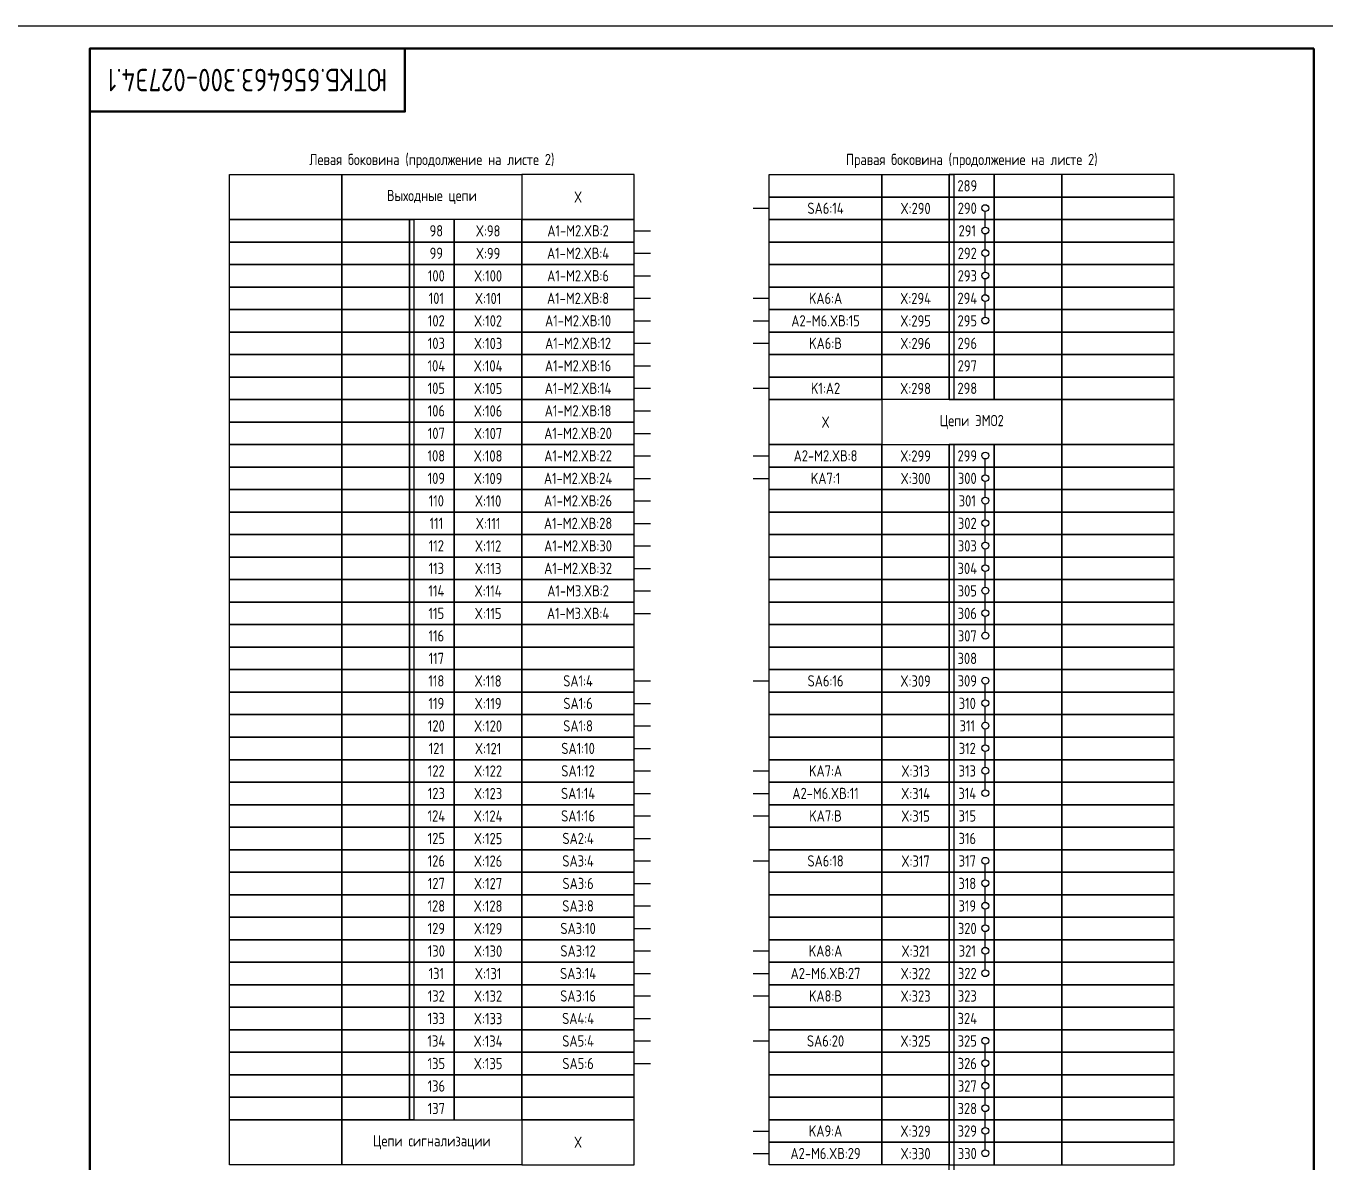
# Model space of a CAD drawing. Header units: millimetres. Extents: x -1117 to 5358, y -90 to 1610.
# Drawn here: x 4379.8 to 4668.5, y 167.6 to 420 of the extents above; entities that cross this region are included whole.
import ezdxf

# ---------------------------------------------------------------- set-up
doc = ezdxf.new("R2010")
doc.units = ezdxf.units.MM
doc.styles.add('Gost_type_A', font='GOST_A.TTF')

# ---------------------------------------------------------------- blocks, each defined once
blk = doc.blocks.new('Штамп угловой верхний')
at = {"lineweight": 50}
blk.add_lwpolyline([(0, 0), (70, 0), (70, -14), (0, -14)], close=True, dxfattribs=at)

msp = doc.modelspace()

# ---------------------------------------------------------------- linework, layer by layer
for p, q in [((4541.38, 379.5), (4545, 379.5)), ((4515, 374.5), (4518.62, 374.5)), ((4515, 369.5), (4518.62, 369.5)), ((4515, 364.5), (4518.62, 364.5)), ((4515, 359.5), (4518.62, 359.5)), ((4541.38, 359.5), (4545, 359.5)), ((4515, 354.5), (4518.62, 354.5)), ((4541.38, 354.5), (4545, 354.5)), ((4515, 349.5), (4518.62, 349.5)), ((4541.38, 349.5), (4545, 349.5)), ((4515, 344.5), (4518.62, 344.5)), ((4515, 339.5), (4518.62, 339.5)), ((4541.38, 339.5), (4545, 339.5)), ((4515, 334.5), (4518.62, 334.5)), ((4515, 329.5), (4518.62, 329.5)), ((4515, 324.5), (4518.62, 324.5)), ((4541.38, 324.5), (4545, 324.5)), ((4515, 319.5), (4518.62, 319.5)), ((4541.38, 319.5), (4545, 319.5)), ((4515, 314.5), (4518.62, 314.5)), ((4515, 309.5), (4518.62, 309.5)), ((4515, 304.5), (4518.62, 304.5)), ((4515, 299.5), (4518.62, 299.5)), ((4515, 294.5), (4518.62, 294.5)), ((4515, 289.5), (4518.62, 289.5)), ((4515, 274.5), (4518.62, 274.5)), ((4541.38, 274.5), (4545, 274.5)), ((4515, 269.5), (4518.62, 269.5)), ((4515, 264.5), (4518.62, 264.5)), ((4515, 259.5), (4518.62, 259.5)), ((4515, 254.5), (4518.62, 254.5)), ((4541.38, 254.5), (4545, 254.5)), ((4515, 249.5), (4518.62, 249.5)), ((4541.38, 249.5), (4545, 249.5)), ((4515, 244.5), (4518.62, 244.5)), ((4541.38, 244.5), (4545, 244.5)), ((4515, 239.5), (4518.62, 239.5)), ((4515, 234.5), (4518.62, 234.5)), ((4541.38, 234.5), (4545, 234.5)), ((4515, 229.5), (4518.62, 229.5)), ((4515, 224.5), (4518.62, 224.5)), ((4515, 219.5), (4518.62, 219.5)), ((4515, 214.5), (4518.62, 214.5)), ((4541.38, 214.5), (4545, 214.5)), ((4515, 209.5), (4518.62, 209.5)), ((4541.38, 209.5), (4545, 209.5)), ((4515, 204.5), (4518.62, 204.5)), ((4541.38, 204.5), (4545, 204.5)), ((4515, 199.5), (4518.62, 199.5)), ((4515, 194.5), (4518.62, 194.5)), ((4541.38, 194.5), (4545, 194.5)), ((4515, 189.5), (4518.62, 189.5)), ((4541.38, 174.5), (4545, 174.5)), ((4541.38, 169.5), (4545, 169.5))]:
    msp.add_line(p, q)
at = {"lineweight": -2}
for p, q in [((4593, 375.3), (4593, 378.8)), ((4593, 370.3), (4593, 373.8)), ((4593, 365.3), (4593, 368.8)), ((4593, 360.3), (4593, 363.8)), ((4593, 355.3), (4593, 358.8)), ((4593, 320.3), (4593, 323.8)), ((4593, 315.3), (4593, 318.8)), ((4593, 310.3), (4593, 313.8)), ((4593, 305.3), (4593, 308.8)), ((4593, 300.3), (4593, 303.8)), ((4593, 295.3), (4593, 298.8)), ((4593, 290.3), (4593, 293.8)), ((4593, 285.3), (4593, 288.8)), ((4593, 270.3), (4593, 273.8)), ((4593, 265.3), (4593, 268.8)), ((4593, 260.3), (4593, 263.8)), ((4593, 255.3), (4593, 258.8)), ((4593, 250.3), (4593, 253.8)), ((4593, 230.3), (4593, 233.8)), ((4593, 225.3), (4593, 228.8)), ((4593, 220.3), (4593, 223.8)), ((4593, 215.3), (4593, 218.8)), ((4593, 210.3), (4593, 213.8)), ((4593, 190.3), (4593, 193.8)), ((4593, 185.3), (4593, 188.8)), ((4593, 180.3), (4593, 183.8)), ((4593, 175.3), (4593, 178.8)), ((4593, 170.3), (4593, 173.8))]:
    msp.add_line(p, q, dxfattribs=at)
for points in [[(4671, 420), (4671, 0), (4374, 0), (4374, 420)], [(4425, 387), (4450, 387), (4450, 377), (4425, 377)], [(4450, 387), (4490, 387), (4490, 377), (4450, 377)], [(4515, 387), (4490, 387), (4490, 377), (4515, 377)], [(4545, 387), (4570, 387), (4570, 382), (4545, 382)], [(4570, 387), (4585, 387), (4585, 382), (4570, 382)], [(4585, 387), (4586, 387), (4586, 337), (4585, 337)], [(4595, 387), (4585, 387), (4585, 382), (4595, 382)], [(4610, 387), (4595, 387), (4595, 382), (4610, 382)], [(4635, 387), (4610, 387), (4610, 382), (4635, 382)], [(4545, 382), (4570, 382), (4570, 377), (4545, 377)], [(4570, 382), (4585, 382), (4585, 377), (4570, 377)], [(4595, 382), (4585, 382), (4585, 377), (4595, 377)], [(4610, 382), (4595, 382), (4595, 377), (4610, 377)], [(4635, 382), (4610, 382), (4610, 377), (4635, 377)], [(4425, 377), (4450, 377), (4450, 372), (4425, 372)], [(4450, 377), (4465, 377), (4465, 372), (4450, 372)], [(4475, 377), (4465, 377), (4465, 372), (4475, 372)], [(4465, 377), (4466, 377), (4466, 177), (4465, 177)], [(4490, 377), (4475, 377), (4475, 372), (4490, 372)], [(4515, 377), (4490, 377), (4490, 372), (4515, 372)], [(4545, 377), (4570, 377), (4570, 372), (4545, 372)], [(4570, 377), (4585, 377), (4585, 372), (4570, 372)], [(4595, 377), (4585, 377), (4585, 372), (4595, 372)], [(4610, 377), (4595, 377), (4595, 372), (4610, 372)], [(4635, 377), (4610, 377), (4610, 372), (4635, 372)], [(4425, 372), (4450, 372), (4450, 367), (4425, 367)], [(4450, 372), (4465, 372), (4465, 367), (4450, 367)], [(4475, 372), (4465, 372), (4465, 367), (4475, 367)], [(4490, 372), (4475, 372), (4475, 367), (4490, 367)], [(4515, 372), (4490, 372), (4490, 367), (4515, 367)], [(4545, 372), (4570, 372), (4570, 367), (4545, 367)], [(4570, 372), (4585, 372), (4585, 367), (4570, 367)], [(4595, 372), (4585, 372), (4585, 367), (4595, 367)], [(4610, 372), (4595, 372), (4595, 367), (4610, 367)], [(4635, 372), (4610, 372), (4610, 367), (4635, 367)], [(4425, 367), (4450, 367), (4450, 362), (4425, 362)], [(4450, 367), (4465, 367), (4465, 362), (4450, 362)], [(4475, 367), (4465, 367), (4465, 362), (4475, 362)], [(4490, 367), (4475, 367), (4475, 362), (4490, 362)], [(4515, 367), (4490, 367), (4490, 362), (4515, 362)], [(4545, 367), (4570, 367), (4570, 362), (4545, 362)], [(4570, 367), (4585, 367), (4585, 362), (4570, 362)], [(4595, 367), (4585, 367), (4585, 362), (4595, 362)], [(4610, 367), (4595, 367), (4595, 362), (4610, 362)], [(4635, 367), (4610, 367), (4610, 362), (4635, 362)], [(4425, 362), (4450, 362), (4450, 357), (4425, 357)], [(4450, 362), (4465, 362), (4465, 357), (4450, 357)], [(4475, 362), (4465, 362), (4465, 357), (4475, 357)], [(4490, 362), (4475, 362), (4475, 357), (4490, 357)], [(4515, 362), (4490, 362), (4490, 357), (4515, 357)], [(4545, 362), (4570, 362), (4570, 357), (4545, 357)], [(4570, 362), (4585, 362), (4585, 357), (4570, 357)], [(4595, 362), (4585, 362), (4585, 357), (4595, 357)], [(4610, 362), (4595, 362), (4595, 357), (4610, 357)], [(4635, 362), (4610, 362), (4610, 357), (4635, 357)], [(4425, 357), (4450, 357), (4450, 352), (4425, 352)], [(4450, 357), (4465, 357), (4465, 352), (4450, 352)], [(4475, 357), (4465, 357), (4465, 352), (4475, 352)], [(4490, 357), (4475, 357), (4475, 352), (4490, 352)], [(4515, 357), (4490, 357), (4490, 352), (4515, 352)], [(4545, 357), (4570, 357), (4570, 352), (4545, 352)], [(4570, 357), (4585, 357), (4585, 352), (4570, 352)], [(4595, 357), (4585, 357), (4585, 352), (4595, 352)], [(4610, 357), (4595, 357), (4595, 352), (4610, 352)], [(4635, 357), (4610, 357), (4610, 352), (4635, 352)], [(4425, 352), (4450, 352), (4450, 347), (4425, 347)], [(4450, 352), (4465, 352), (4465, 347), (4450, 347)], [(4475, 352), (4465, 352), (4465, 347), (4475, 347)], [(4490, 352), (4475, 352), (4475, 347), (4490, 347)], [(4515, 352), (4490, 352), (4490, 347), (4515, 347)], [(4545, 352), (4570, 352), (4570, 347), (4545, 347)], [(4570, 352), (4585, 352), (4585, 347), (4570, 347)], [(4595, 352), (4585, 352), (4585, 347), (4595, 347)], [(4610, 352), (4595, 352), (4595, 347), (4610, 347)], [(4635, 352), (4610, 352), (4610, 347), (4635, 347)], [(4425, 347), (4450, 347), (4450, 342), (4425, 342)], [(4450, 347), (4465, 347), (4465, 342), (4450, 342)], [(4475, 347), (4465, 347), (4465, 342), (4475, 342)], [(4490, 347), (4475, 347), (4475, 342), (4490, 342)], [(4515, 347), (4490, 347), (4490, 342), (4515, 342)], [(4545, 347), (4570, 347), (4570, 342), (4545, 342)], [(4570, 347), (4585, 347), (4585, 342), (4570, 342)], [(4595, 347), (4585, 347), (4585, 342), (4595, 342)], [(4610, 347), (4595, 347), (4595, 342), (4610, 342)], [(4635, 347), (4610, 347), (4610, 342), (4635, 342)], [(4425, 342), (4450, 342), (4450, 337), (4425, 337)], [(4450, 342), (4465, 342), (4465, 337), (4450, 337)], [(4475, 342), (4465, 342), (4465, 337), (4475, 337)], [(4490, 342), (4475, 342), (4475, 337), (4490, 337)], [(4515, 342), (4490, 342), (4490, 337), (4515, 337)], [(4545, 342), (4570, 342), (4570, 337), (4545, 337)], [(4570, 342), (4585, 342), (4585, 337), (4570, 337)], [(4595, 342), (4585, 342), (4585, 337), (4595, 337)], [(4610, 342), (4595, 342), (4595, 337), (4610, 337)], [(4635, 342), (4610, 342), (4610, 337), (4635, 337)], [(4425, 337), (4450, 337), (4450, 332), (4425, 332)], [(4450, 337), (4465, 337), (4465, 332), (4450, 332)], [(4475, 337), (4465, 337), (4465, 332), (4475, 332)], [(4490, 337), (4475, 337), (4475, 332), (4490, 332)], [(4515, 337), (4490, 337), (4490, 332), (4515, 332)], [(4545, 337), (4570, 337), (4570, 327), (4545, 327)], [(4610, 337), (4570, 337), (4570, 327), (4610, 327)], [(4635, 337), (4610, 337), (4610, 327), (4635, 327)], [(4425, 332), (4450, 332), (4450, 327), (4425, 327)], [(4450, 332), (4465, 332), (4465, 327), (4450, 327)], [(4475, 332), (4465, 332), (4465, 327), (4475, 327)], [(4490, 332), (4475, 332), (4475, 327), (4490, 327)], [(4515, 332), (4490, 332), (4490, 327), (4515, 327)], [(4425, 327), (4450, 327), (4450, 322), (4425, 322)], [(4450, 327), (4465, 327), (4465, 322), (4450, 322)], [(4475, 327), (4465, 327), (4465, 322), (4475, 322)], [(4490, 327), (4475, 327), (4475, 322), (4490, 322)], [(4515, 327), (4490, 327), (4490, 322), (4515, 322)], [(4545, 327), (4570, 327), (4570, 322), (4545, 322)], [(4570, 327), (4585, 327), (4585, 322), (4570, 322)], [(4595, 327), (4585, 327), (4585, 322), (4595, 322)], [(4585, 327), (4586, 327), (4586, 152), (4585, 152)], [(4610, 327), (4595, 327), (4595, 322), (4610, 322)], [(4635, 327), (4610, 327), (4610, 322), (4635, 322)], [(4425, 322), (4450, 322), (4450, 317), (4425, 317)], [(4450, 322), (4465, 322), (4465, 317), (4450, 317)], [(4475, 322), (4465, 322), (4465, 317), (4475, 317)], [(4490, 322), (4475, 322), (4475, 317), (4490, 317)], [(4515, 322), (4490, 322), (4490, 317), (4515, 317)], [(4545, 322), (4570, 322), (4570, 317), (4545, 317)], [(4570, 322), (4585, 322), (4585, 317), (4570, 317)], [(4595, 322), (4585, 322), (4585, 317), (4595, 317)], [(4610, 322), (4595, 322), (4595, 317), (4610, 317)], [(4635, 322), (4610, 322), (4610, 317), (4635, 317)], [(4425, 317), (4450, 317), (4450, 312), (4425, 312)], [(4450, 317), (4465, 317), (4465, 312), (4450, 312)], [(4475, 317), (4465, 317), (4465, 312), (4475, 312)], [(4490, 317), (4475, 317), (4475, 312), (4490, 312)], [(4515, 317), (4490, 317), (4490, 312), (4515, 312)], [(4545, 317), (4570, 317), (4570, 312), (4545, 312)], [(4570, 317), (4585, 317), (4585, 312), (4570, 312)], [(4595, 317), (4585, 317), (4585, 312), (4595, 312)], [(4610, 317), (4595, 317), (4595, 312), (4610, 312)], [(4635, 317), (4610, 317), (4610, 312), (4635, 312)], [(4425, 312), (4450, 312), (4450, 307), (4425, 307)], [(4450, 312), (4465, 312), (4465, 307), (4450, 307)], [(4475, 312), (4465, 312), (4465, 307), (4475, 307)], [(4490, 312), (4475, 312), (4475, 307), (4490, 307)], [(4515, 312), (4490, 312), (4490, 307), (4515, 307)], [(4545, 312), (4570, 312), (4570, 307), (4545, 307)], [(4570, 312), (4585, 312), (4585, 307), (4570, 307)], [(4595, 312), (4585, 312), (4585, 307), (4595, 307)], [(4610, 312), (4595, 312), (4595, 307), (4610, 307)], [(4635, 312), (4610, 312), (4610, 307), (4635, 307)], [(4425, 307), (4450, 307), (4450, 302), (4425, 302)], [(4450, 307), (4465, 307), (4465, 302), (4450, 302)], [(4475, 307), (4465, 307), (4465, 302), (4475, 302)], [(4490, 307), (4475, 307), (4475, 302), (4490, 302)], [(4515, 307), (4490, 307), (4490, 302), (4515, 302)], [(4545, 307), (4570, 307), (4570, 302), (4545, 302)], [(4570, 307), (4585, 307), (4585, 302), (4570, 302)], [(4595, 307), (4585, 307), (4585, 302), (4595, 302)], [(4610, 307), (4595, 307), (4595, 302), (4610, 302)], [(4635, 307), (4610, 307), (4610, 302), (4635, 302)], [(4425, 302), (4450, 302), (4450, 297), (4425, 297)], [(4450, 302), (4465, 302), (4465, 297), (4450, 297)], [(4475, 302), (4465, 302), (4465, 297), (4475, 297)], [(4490, 302), (4475, 302), (4475, 297), (4490, 297)], [(4515, 302), (4490, 302), (4490, 297), (4515, 297)], [(4545, 302), (4570, 302), (4570, 297), (4545, 297)], [(4570, 302), (4585, 302), (4585, 297), (4570, 297)], [(4595, 302), (4585, 302), (4585, 297), (4595, 297)], [(4610, 302), (4595, 302), (4595, 297), (4610, 297)], [(4635, 302), (4610, 302), (4610, 297), (4635, 297)], [(4425, 297), (4450, 297), (4450, 292), (4425, 292)], [(4450, 297), (4465, 297), (4465, 292), (4450, 292)], [(4475, 297), (4465, 297), (4465, 292), (4475, 292)], [(4490, 297), (4475, 297), (4475, 292), (4490, 292)], [(4515, 297), (4490, 297), (4490, 292), (4515, 292)], [(4545, 297), (4570, 297), (4570, 292), (4545, 292)], [(4570, 297), (4585, 297), (4585, 292), (4570, 292)], [(4595, 297), (4585, 297), (4585, 292), (4595, 292)], [(4610, 297), (4595, 297), (4595, 292), (4610, 292)], [(4635, 297), (4610, 297), (4610, 292), (4635, 292)], [(4425, 292), (4450, 292), (4450, 287), (4425, 287)], [(4450, 292), (4465, 292), (4465, 287), (4450, 287)], [(4475, 292), (4465, 292), (4465, 287), (4475, 287)], [(4490, 292), (4475, 292), (4475, 287), (4490, 287)], [(4515, 292), (4490, 292), (4490, 287), (4515, 287)], [(4545, 292), (4570, 292), (4570, 287), (4545, 287)], [(4570, 292), (4585, 292), (4585, 287), (4570, 287)], [(4595, 292), (4585, 292), (4585, 287), (4595, 287)], [(4610, 292), (4595, 292), (4595, 287), (4610, 287)], [(4635, 292), (4610, 292), (4610, 287), (4635, 287)], [(4425, 287), (4450, 287), (4450, 282), (4425, 282)], [(4450, 287), (4465, 287), (4465, 282), (4450, 282)], [(4475, 287), (4465, 287), (4465, 282), (4475, 282)], [(4490, 287), (4475, 287), (4475, 282), (4490, 282)], [(4515, 287), (4490, 287), (4490, 282), (4515, 282)], [(4545, 287), (4570, 287), (4570, 282), (4545, 282)], [(4570, 287), (4585, 287), (4585, 282), (4570, 282)], [(4595, 287), (4585, 287), (4585, 282), (4595, 282)], [(4610, 287), (4595, 287), (4595, 282), (4610, 282)], [(4635, 287), (4610, 287), (4610, 282), (4635, 282)], [(4425, 282), (4450, 282), (4450, 277), (4425, 277)], [(4450, 282), (4465, 282), (4465, 277), (4450, 277)], [(4475, 282), (4465, 282), (4465, 277), (4475, 277)], [(4490, 282), (4475, 282), (4475, 277), (4490, 277)], [(4515, 282), (4490, 282), (4490, 277), (4515, 277)], [(4545, 282), (4570, 282), (4570, 277), (4545, 277)], [(4570, 282), (4585, 282), (4585, 277), (4570, 277)], [(4595, 282), (4585, 282), (4585, 277), (4595, 277)], [(4610, 282), (4595, 282), (4595, 277), (4610, 277)], [(4635, 282), (4610, 282), (4610, 277), (4635, 277)], [(4425, 277), (4450, 277), (4450, 272), (4425, 272)], [(4450, 277), (4465, 277), (4465, 272), (4450, 272)], [(4475, 277), (4465, 277), (4465, 272), (4475, 272)], [(4490, 277), (4475, 277), (4475, 272), (4490, 272)], [(4515, 277), (4490, 277), (4490, 272), (4515, 272)], [(4545, 277), (4570, 277), (4570, 272), (4545, 272)], [(4570, 277), (4585, 277), (4585, 272), (4570, 272)], [(4595, 277), (4585, 277), (4585, 272), (4595, 272)], [(4610, 277), (4595, 277), (4595, 272), (4610, 272)], [(4635, 277), (4610, 277), (4610, 272), (4635, 272)], [(4425, 272), (4450, 272), (4450, 267), (4425, 267)], [(4450, 272), (4465, 272), (4465, 267), (4450, 267)], [(4475, 272), (4465, 272), (4465, 267), (4475, 267)], [(4490, 272), (4475, 272), (4475, 267), (4490, 267)], [(4515, 272), (4490, 272), (4490, 267), (4515, 267)], [(4545, 272), (4570, 272), (4570, 267), (4545, 267)], [(4570, 272), (4585, 272), (4585, 267), (4570, 267)], [(4595, 272), (4585, 272), (4585, 267), (4595, 267)], [(4610, 272), (4595, 272), (4595, 267), (4610, 267)], [(4635, 272), (4610, 272), (4610, 267), (4635, 267)], [(4425, 267), (4450, 267), (4450, 262), (4425, 262)], [(4450, 267), (4465, 267), (4465, 262), (4450, 262)], [(4475, 267), (4465, 267), (4465, 262), (4475, 262)], [(4490, 267), (4475, 267), (4475, 262), (4490, 262)], [(4515, 267), (4490, 267), (4490, 262), (4515, 262)], [(4545, 267), (4570, 267), (4570, 262), (4545, 262)], [(4570, 267), (4585, 267), (4585, 262), (4570, 262)], [(4595, 267), (4585, 267), (4585, 262), (4595, 262)], [(4610, 267), (4595, 267), (4595, 262), (4610, 262)], [(4635, 267), (4610, 267), (4610, 262), (4635, 262)], [(4425, 262), (4450, 262), (4450, 257), (4425, 257)], [(4450, 262), (4465, 262), (4465, 257), (4450, 257)], [(4475, 262), (4465, 262), (4465, 257), (4475, 257)], [(4490, 262), (4475, 262), (4475, 257), (4490, 257)], [(4515, 262), (4490, 262), (4490, 257), (4515, 257)], [(4545, 262), (4570, 262), (4570, 257), (4545, 257)], [(4570, 262), (4585, 262), (4585, 257), (4570, 257)], [(4595, 262), (4585, 262), (4585, 257), (4595, 257)], [(4610, 262), (4595, 262), (4595, 257), (4610, 257)], [(4635, 262), (4610, 262), (4610, 257), (4635, 257)], [(4425, 257), (4450, 257), (4450, 252), (4425, 252)], [(4450, 257), (4465, 257), (4465, 252), (4450, 252)], [(4475, 257), (4465, 257), (4465, 252), (4475, 252)], [(4490, 257), (4475, 257), (4475, 252), (4490, 252)], [(4515, 257), (4490, 257), (4490, 252), (4515, 252)], [(4545, 257), (4570, 257), (4570, 252), (4545, 252)], [(4570, 257), (4585, 257), (4585, 252), (4570, 252)], [(4595, 257), (4585, 257), (4585, 252), (4595, 252)], [(4610, 257), (4595, 257), (4595, 252), (4610, 252)], [(4635, 257), (4610, 257), (4610, 252), (4635, 252)], [(4425, 252), (4450, 252), (4450, 247), (4425, 247)], [(4450, 252), (4465, 252), (4465, 247), (4450, 247)], [(4475, 252), (4465, 252), (4465, 247), (4475, 247)], [(4490, 252), (4475, 252), (4475, 247), (4490, 247)], [(4515, 252), (4490, 252), (4490, 247), (4515, 247)], [(4545, 252), (4570, 252), (4570, 247), (4545, 247)], [(4570, 252), (4585, 252), (4585, 247), (4570, 247)], [(4595, 252), (4585, 252), (4585, 247), (4595, 247)], [(4610, 252), (4595, 252), (4595, 247), (4610, 247)], [(4635, 252), (4610, 252), (4610, 247), (4635, 247)], [(4425, 247), (4450, 247), (4450, 242), (4425, 242)], [(4450, 247), (4465, 247), (4465, 242), (4450, 242)], [(4475, 247), (4465, 247), (4465, 242), (4475, 242)], [(4490, 247), (4475, 247), (4475, 242), (4490, 242)], [(4515, 247), (4490, 247), (4490, 242), (4515, 242)], [(4545, 247), (4570, 247), (4570, 242), (4545, 242)], [(4570, 247), (4585, 247), (4585, 242), (4570, 242)], [(4595, 247), (4585, 247), (4585, 242), (4595, 242)], [(4610, 247), (4595, 247), (4595, 242), (4610, 242)], [(4635, 247), (4610, 247), (4610, 242), (4635, 242)], [(4425, 242), (4450, 242), (4450, 237), (4425, 237)], [(4450, 242), (4465, 242), (4465, 237), (4450, 237)], [(4475, 242), (4465, 242), (4465, 237), (4475, 237)], [(4490, 242), (4475, 242), (4475, 237), (4490, 237)], [(4515, 242), (4490, 242), (4490, 237), (4515, 237)], [(4545, 242), (4570, 242), (4570, 237), (4545, 237)], [(4570, 242), (4585, 242), (4585, 237), (4570, 237)], [(4595, 242), (4585, 242), (4585, 237), (4595, 237)], [(4610, 242), (4595, 242), (4595, 237), (4610, 237)], [(4635, 242), (4610, 242), (4610, 237), (4635, 237)], [(4425, 237), (4450, 237), (4450, 232), (4425, 232)], [(4450, 237), (4465, 237), (4465, 232), (4450, 232)], [(4475, 237), (4465, 237), (4465, 232), (4475, 232)], [(4490, 237), (4475, 237), (4475, 232), (4490, 232)], [(4515, 237), (4490, 237), (4490, 232), (4515, 232)], [(4545, 237), (4570, 237), (4570, 232), (4545, 232)], [(4570, 237), (4585, 237), (4585, 232), (4570, 232)], [(4595, 237), (4585, 237), (4585, 232), (4595, 232)], [(4610, 237), (4595, 237), (4595, 232), (4610, 232)], [(4635, 237), (4610, 237), (4610, 232), (4635, 232)], [(4425, 232), (4450, 232), (4450, 227), (4425, 227)], [(4450, 232), (4465, 232), (4465, 227), (4450, 227)], [(4475, 232), (4465, 232), (4465, 227), (4475, 227)], [(4490, 232), (4475, 232), (4475, 227), (4490, 227)], [(4515, 232), (4490, 232), (4490, 227), (4515, 227)], [(4545, 232), (4570, 232), (4570, 227), (4545, 227)], [(4570, 232), (4585, 232), (4585, 227), (4570, 227)], [(4595, 232), (4585, 232), (4585, 227), (4595, 227)], [(4610, 232), (4595, 232), (4595, 227), (4610, 227)], [(4635, 232), (4610, 232), (4610, 227), (4635, 227)], [(4425, 227), (4450, 227), (4450, 222), (4425, 222)], [(4450, 227), (4465, 227), (4465, 222), (4450, 222)], [(4475, 227), (4465, 227), (4465, 222), (4475, 222)], [(4490, 227), (4475, 227), (4475, 222), (4490, 222)], [(4515, 227), (4490, 227), (4490, 222), (4515, 222)], [(4545, 227), (4570, 227), (4570, 222), (4545, 222)], [(4570, 227), (4585, 227), (4585, 222), (4570, 222)], [(4595, 227), (4585, 227), (4585, 222), (4595, 222)], [(4610, 227), (4595, 227), (4595, 222), (4610, 222)], [(4635, 227), (4610, 227), (4610, 222), (4635, 222)], [(4425, 222), (4450, 222), (4450, 217), (4425, 217)], [(4450, 222), (4465, 222), (4465, 217), (4450, 217)], [(4475, 222), (4465, 222), (4465, 217), (4475, 217)], [(4490, 222), (4475, 222), (4475, 217), (4490, 217)], [(4515, 222), (4490, 222), (4490, 217), (4515, 217)], [(4545, 222), (4570, 222), (4570, 217), (4545, 217)], [(4570, 222), (4585, 222), (4585, 217), (4570, 217)], [(4595, 222), (4585, 222), (4585, 217), (4595, 217)], [(4610, 222), (4595, 222), (4595, 217), (4610, 217)], [(4635, 222), (4610, 222), (4610, 217), (4635, 217)], [(4425, 217), (4450, 217), (4450, 212), (4425, 212)], [(4450, 217), (4465, 217), (4465, 212), (4450, 212)], [(4475, 217), (4465, 217), (4465, 212), (4475, 212)], [(4490, 217), (4475, 217), (4475, 212), (4490, 212)], [(4515, 217), (4490, 217), (4490, 212), (4515, 212)], [(4545, 217), (4570, 217), (4570, 212), (4545, 212)], [(4570, 217), (4585, 217), (4585, 212), (4570, 212)], [(4595, 217), (4585, 217), (4585, 212), (4595, 212)], [(4610, 217), (4595, 217), (4595, 212), (4610, 212)], [(4635, 217), (4610, 217), (4610, 212), (4635, 212)], [(4425, 212), (4450, 212), (4450, 207), (4425, 207)], [(4450, 212), (4465, 212), (4465, 207), (4450, 207)], [(4475, 212), (4465, 212), (4465, 207), (4475, 207)], [(4490, 212), (4475, 212), (4475, 207), (4490, 207)], [(4515, 212), (4490, 212), (4490, 207), (4515, 207)], [(4545, 212), (4570, 212), (4570, 207), (4545, 207)], [(4570, 212), (4585, 212), (4585, 207), (4570, 207)], [(4595, 212), (4585, 212), (4585, 207), (4595, 207)], [(4610, 212), (4595, 212), (4595, 207), (4610, 207)], [(4635, 212), (4610, 212), (4610, 207), (4635, 207)], [(4425, 207), (4450, 207), (4450, 202), (4425, 202)], [(4450, 207), (4465, 207), (4465, 202), (4450, 202)], [(4475, 207), (4465, 207), (4465, 202), (4475, 202)], [(4490, 207), (4475, 207), (4475, 202), (4490, 202)], [(4515, 207), (4490, 207), (4490, 202), (4515, 202)], [(4545, 207), (4570, 207), (4570, 202), (4545, 202)], [(4570, 207), (4585, 207), (4585, 202), (4570, 202)], [(4595, 207), (4585, 207), (4585, 202), (4595, 202)], [(4610, 207), (4595, 207), (4595, 202), (4610, 202)], [(4635, 207), (4610, 207), (4610, 202), (4635, 202)], [(4425, 202), (4450, 202), (4450, 197), (4425, 197)], [(4450, 202), (4465, 202), (4465, 197), (4450, 197)], [(4475, 202), (4465, 202), (4465, 197), (4475, 197)], [(4490, 202), (4475, 202), (4475, 197), (4490, 197)], [(4515, 202), (4490, 202), (4490, 197), (4515, 197)], [(4545, 202), (4570, 202), (4570, 197), (4545, 197)], [(4570, 202), (4585, 202), (4585, 197), (4570, 197)], [(4595, 202), (4585, 202), (4585, 197), (4595, 197)], [(4610, 202), (4595, 202), (4595, 197), (4610, 197)], [(4635, 202), (4610, 202), (4610, 197), (4635, 197)], [(4425, 197), (4450, 197), (4450, 192), (4425, 192)], [(4450, 197), (4465, 197), (4465, 192), (4450, 192)], [(4475, 197), (4465, 197), (4465, 192), (4475, 192)], [(4490, 197), (4475, 197), (4475, 192), (4490, 192)], [(4515, 197), (4490, 197), (4490, 192), (4515, 192)], [(4545, 197), (4570, 197), (4570, 192), (4545, 192)], [(4570, 197), (4585, 197), (4585, 192), (4570, 192)], [(4595, 197), (4585, 197), (4585, 192), (4595, 192)], [(4610, 197), (4595, 197), (4595, 192), (4610, 192)], [(4635, 197), (4610, 197), (4610, 192), (4635, 192)], [(4425, 192), (4450, 192), (4450, 187), (4425, 187)], [(4450, 192), (4465, 192), (4465, 187), (4450, 187)], [(4475, 192), (4465, 192), (4465, 187), (4475, 187)], [(4490, 192), (4475, 192), (4475, 187), (4490, 187)], [(4515, 192), (4490, 192), (4490, 187), (4515, 187)], [(4545, 192), (4570, 192), (4570, 187), (4545, 187)], [(4570, 192), (4585, 192), (4585, 187), (4570, 187)], [(4595, 192), (4585, 192), (4585, 187), (4595, 187)], [(4610, 192), (4595, 192), (4595, 187), (4610, 187)], [(4635, 192), (4610, 192), (4610, 187), (4635, 187)], [(4425, 187), (4450, 187), (4450, 182), (4425, 182)], [(4450, 187), (4465, 187), (4465, 182), (4450, 182)], [(4475, 187), (4465, 187), (4465, 182), (4475, 182)], [(4490, 187), (4475, 187), (4475, 182), (4490, 182)], [(4515, 187), (4490, 187), (4490, 182), (4515, 182)], [(4545, 187), (4570, 187), (4570, 182), (4545, 182)], [(4570, 187), (4585, 187), (4585, 182), (4570, 182)], [(4595, 187), (4585, 187), (4585, 182), (4595, 182)], [(4610, 187), (4595, 187), (4595, 182), (4610, 182)], [(4635, 187), (4610, 187), (4610, 182), (4635, 182)], [(4425, 182), (4450, 182), (4450, 177), (4425, 177)], [(4450, 182), (4465, 182), (4465, 177), (4450, 177)], [(4475, 182), (4465, 182), (4465, 177), (4475, 177)], [(4490, 182), (4475, 182), (4475, 177), (4490, 177)], [(4515, 182), (4490, 182), (4490, 177), (4515, 177)], [(4545, 182), (4570, 182), (4570, 177), (4545, 177)], [(4570, 182), (4585, 182), (4585, 177), (4570, 177)], [(4595, 182), (4585, 182), (4585, 177), (4595, 177)], [(4610, 182), (4595, 182), (4595, 177), (4610, 177)], [(4635, 182), (4610, 182), (4610, 177), (4635, 177)], [(4425, 177), (4450, 177), (4450, 167), (4425, 167)], [(4450, 177), (4490, 177), (4490, 167), (4450, 167)], [(4515, 177), (4490, 177), (4490, 167), (4515, 167)], [(4545, 177), (4570, 177), (4570, 172), (4545, 172)], [(4570, 177), (4585, 177), (4585, 172), (4570, 172)], [(4595, 177), (4585, 177), (4585, 172), (4595, 172)], [(4610, 177), (4595, 177), (4595, 172), (4610, 172)], [(4635, 177), (4610, 177), (4610, 172), (4635, 172)], [(4545, 172), (4570, 172), (4570, 167), (4545, 167)], [(4570, 172), (4585, 172), (4585, 167), (4570, 167)], [(4595, 172), (4585, 172), (4585, 167), (4595, 167)], [(4610, 172), (4595, 172), (4595, 167), (4610, 167)], [(4635, 172), (4610, 172), (4610, 167), (4635, 167)]]:
    msp.add_lwpolyline(points, close=True)
at = {"lineweight": 50}
msp.add_lwpolyline([(4666, 415), (4666, 5), (4394, 5), (4394, 415)], close=True, dxfattribs=at)
at = {"lineweight": -2}
for centre in [(4593, 379.55), (4593, 374.55), (4593, 369.55), (4593, 364.55), (4593, 359.55), (4593, 354.55), (4593, 324.55), (4593, 319.55), (4593, 314.55), (4593, 309.55), (4593, 304.55), (4593, 299.55), (4593, 294.55), (4593, 289.55), (4593, 284.55), (4593, 274.55), (4593, 269.55), (4593, 264.55), (4593, 259.55), (4593, 254.55), (4593, 249.55), (4593, 234.55), (4593, 229.55), (4593, 224.55), (4593, 219.55), (4593, 214.55), (4593, 209.55), (4593, 194.55), (4593, 189.55), (4593, 184.55), (4593, 179.55), (4593, 174.55), (4593, 169.55)]:
    msp.add_circle(centre, 0.75, dxfattribs=at)

# ---------------------------------------------------------------- block references
msp.add_blockref('Штамп угловой верхний', (4394, 415))

# ---------------------------------------------------------------- texts
at = {"insert": (4429, 408), "char_height": 5, "width": 70, "attachment_point": 5, "rotation": 180, "style": 'Gost_type_A'}
msp.add_mtext('ЮТКБ.656463.300-027Э4.1', dxfattribs=at)
at = {"char_height": 2.5, "attachment_point": 5, "style": 'Gost_type_A'}
for s, insert, width in [('Левая боковина (продолжение на листе 2)', (4470, 390), 90), ('Правая боковина (продолжение на листе 2)', (4590, 390), 90), ('Выходные цепи', (4470, 382), 40), ('X', (4502.5, 382), 25), ('SA6:14', (4557.5, 379.5), 25), ('A1-M2.XВ:2', (4502.5, 374.5), 25), ('A1-M2.XВ:4', (4502.5, 369.5), 25), ('A1-M2.XВ:6', (4502.5, 364.5), 25), ('A1-M2.XВ:8', (4502.5, 359.5), 25), ('KA6:A', (4557.5, 359.5), 25), ('A1-M2.XВ:10', (4502.5, 354.5), 25), ('A2-M6.XВ:15', (4557.5, 354.5), 25), ('A1-M2.XВ:12', (4502.5, 349.5), 25), ('KA6:B', (4557.5, 349.5), 25), ('A1-M2.XВ:16', (4502.5, 344.5), 25), ('A1-M2.XВ:14', (4502.5, 339.5), 25), ('K1:A2', (4557.5, 339.5), 25), ('A1-M2.XВ:18', (4502.5, 334.5), 25), ('X', (4557.5, 332), 25), ('Цепи ЭМО2', (4590, 332), 40), ('A1-M2.XВ:20', (4502.5, 329.5), 25), ('A1-M2.XВ:22', (4502.5, 324.5), 25), ('A2-M2.XВ:8', (4557.5, 324.5), 25), ('A1-M2.XВ:24', (4502.5, 319.5), 25), ('KA7:1', (4557.5, 319.5), 25), ('A1-M2.XВ:26', (4502.5, 314.5), 25), ('A1-M2.XВ:28', (4502.5, 309.5), 25), ('A1-M2.XВ:30', (4502.5, 304.5), 25), ('A1-M2.XВ:32', (4502.5, 299.5), 25), ('A1-M3.XВ:2', (4502.5, 294.5), 25), ('A1-M3.XВ:4', (4502.5, 289.5), 25), ('SA1:4', (4502.5, 274.5), 25), ('SA6:16', (4557.5, 274.5), 25), ('SA1:6', (4502.5, 269.5), 25), ('SA1:8', (4502.5, 264.5), 25), ('SA1:10', (4502.5, 259.5), 25), ('SA1:12', (4502.5, 254.5), 25), ('KA7:A', (4557.5, 254.5), 25), ('SA1:14', (4502.5, 249.5), 25), ('A2-M6.XВ:11', (4557.5, 249.5), 25), ('SA1:16', (4502.5, 244.5), 25), ('KA7:B', (4557.5, 244.5), 25), ('SA2:4', (4502.5, 239.5), 25), ('SA3:4', (4502.5, 234.5), 25), ('SA6:18', (4557.5, 234.5), 25), ('SA3:6', (4502.5, 229.5), 25), ('SA3:8', (4502.5, 224.5), 25), ('SA3:10', (4502.5, 219.5), 25), ('SA3:12', (4502.5, 214.5), 25), ('KA8:A', (4557.5, 214.5), 25), ('SA3:14', (4502.5, 209.5), 25), ('A2-M6.XВ:27', (4557.5, 209.5), 25), ('SA3:16', (4502.5, 204.5), 25), ('KA8:B', (4557.5, 204.5), 25), ('SA4:4', (4502.5, 199.5), 25), ('SA5:4', (4502.5, 194.5), 25), ('SA6:20', (4557.5, 194.5), 25), ('SA5:6', (4502.5, 189.5), 25), ('Цепи сигнализации', (4470, 172), 40), ('X', (4502.5, 172), 25), ('KA9:A', (4557.5, 174.5), 25), ('A2-M6.XВ:29', (4557.5, 169.5), 25)]:
    msp.add_mtext(s, dxfattribs=dict(at, insert=insert, width=width))
at = {"ltscale": 10, "char_height": 2.5, "attachment_point": 5, "style": 'Gost_type_A'}
for s, insert, width in [('289', (4589, 384.5), 8), ('X:290', (4577.5, 379.47), 15), ('290', (4589, 379.5), 8), ('98', (4471, 374.5), 8), ('X:98', (4482.5, 374.47), 15), ('291', (4589, 374.5), 8), ('99', (4471, 369.5), 8), ('X:99', (4482.5, 369.47), 15), ('292', (4589, 369.5), 8), ('100', (4471, 364.5), 8), ('X:100', (4482.5, 364.47), 15), ('293', (4589, 364.5), 8), ('101', (4471, 359.5), 8), ('X:101', (4482.5, 359.47), 15), ('X:294', (4577.5, 359.47), 15), ('294', (4589, 359.5), 8), ('102', (4471, 354.5), 8), ('X:102', (4482.5, 354.47), 15), ('X:295', (4577.5, 354.47), 15), ('295', (4589, 354.5), 8), ('103', (4471, 349.5), 8), ('X:103', (4482.5, 349.47), 15), ('X:296', (4577.5, 349.47), 15), ('296', (4589, 349.5), 8), ('104', (4471, 344.5), 8), ('X:104', (4482.5, 344.47), 15), ('297', (4589, 344.5), 8), ('105', (4471, 339.5), 8), ('X:105', (4482.5, 339.47), 15), ('X:298', (4577.5, 339.47), 15), ('298', (4589, 339.5), 8), ('106', (4471, 334.5), 8), ('X:106', (4482.5, 334.47), 15), ('107', (4471, 329.5), 8), ('X:107', (4482.5, 329.47), 15), ('108', (4471, 324.5), 8), ('X:108', (4482.5, 324.47), 15), ('X:299', (4577.5, 324.47), 15), ('299', (4589, 324.5), 8), ('109', (4471, 319.5), 8), ('X:109', (4482.5, 319.47), 15), ('X:300', (4577.5, 319.47), 15), ('300', (4589, 319.5), 8), ('110', (4471, 314.5), 8), ('X:110', (4482.5, 314.47), 15), ('301', (4589, 314.5), 8), ('111', (4471, 309.5), 8), ('X:111', (4482.5, 309.47), 15), ('302', (4589, 309.5), 8), ('112', (4471, 304.5), 8), ('X:112', (4482.5, 304.47), 15), ('303', (4589, 304.5), 8), ('113', (4471, 299.5), 8), ('X:113', (4482.5, 299.47), 15), ('304', (4589, 299.5), 8), ('114', (4471, 294.5), 8), ('X:114', (4482.5, 294.47), 15), ('305', (4589, 294.5), 8), ('115', (4471, 289.5), 8), ('X:115', (4482.5, 289.47), 15), ('306', (4589, 289.5), 8), ('116', (4471, 284.5), 8), ('307', (4589, 284.5), 8), ('117', (4471, 279.5), 8), ('308', (4589, 279.5), 8), ('118', (4471, 274.5), 8), ('X:118', (4482.5, 274.47), 15), ('X:309', (4577.5, 274.47), 15), ('309', (4589, 274.5), 8), ('119', (4471, 269.5), 8), ('X:119', (4482.5, 269.47), 15), ('310', (4589, 269.5), 8), ('120', (4471, 264.5), 8), ('X:120', (4482.5, 264.47), 15), ('311', (4589, 264.5), 8), ('121', (4471, 259.5), 8), ('X:121', (4482.5, 259.47), 15), ('312', (4589, 259.5), 8), ('122', (4471, 254.5), 8), ('X:122', (4482.5, 254.47), 15), ('X:313', (4577.5, 254.47), 15), ('313', (4589, 254.5), 8), ('123', (4471, 249.5), 8), ('X:123', (4482.5, 249.47), 15), ('X:314', (4577.5, 249.47), 15), ('314', (4589, 249.5), 8), ('124', (4471, 244.5), 8), ('X:124', (4482.5, 244.47), 15), ('X:315', (4577.5, 244.47), 15), ('315', (4589, 244.5), 8), ('125', (4471, 239.5), 8), ('X:125', (4482.5, 239.47), 15), ('316', (4589, 239.5), 8), ('126', (4471, 234.5), 8), ('X:126', (4482.5, 234.47), 15), ('X:317', (4577.5, 234.47), 15), ('317', (4589, 234.5), 8), ('127', (4471, 229.5), 8), ('X:127', (4482.5, 229.47), 15), ('318', (4589, 229.5), 8), ('128', (4471, 224.5), 8), ('X:128', (4482.5, 224.47), 15), ('319', (4589, 224.5), 8), ('129', (4471, 219.5), 8), ('X:129', (4482.5, 219.47), 15), ('320', (4589, 219.5), 8), ('130', (4471, 214.5), 8), ('X:130', (4482.5, 214.47), 15), ('X:321', (4577.5, 214.47), 15), ('321', (4589, 214.5), 8), ('131', (4471, 209.5), 8), ('322', (4589, 209.5), 8), ('X:131', (4482.5, 209.47), 15), ('X:322', (4577.5, 209.47), 15), ('132', (4471, 204.5), 8), ('X:132', (4482.5, 204.47), 15), ('X:323', (4577.5, 204.47), 15), ('323', (4589, 204.5), 8), ('133', (4471, 199.5), 8), ('X:133', (4482.5, 199.47), 15), ('324', (4589, 199.5), 8), ('134', (4471, 194.5), 8), ('X:134', (4482.5, 194.47), 15), ('X:325', (4577.5, 194.47), 15), ('325', (4589, 194.5), 8), ('135', (4471, 189.5), 8), ('X:135', (4482.5, 189.47), 15), ('326', (4589, 189.5), 8), ('136', (4471, 184.5), 8), ('327', (4589, 184.5), 8), ('137', (4471, 179.5), 8), ('328', (4589, 179.5), 8), ('X:329', (4577.5, 174.47), 15), ('329', (4589, 174.5), 8), ('X:330', (4577.5, 169.47), 15), ('330', (4589, 169.5), 8)]:
    msp.add_mtext(s, dxfattribs=dict(at, insert=insert, width=width))

doc.saveas('drawing.dxf')
